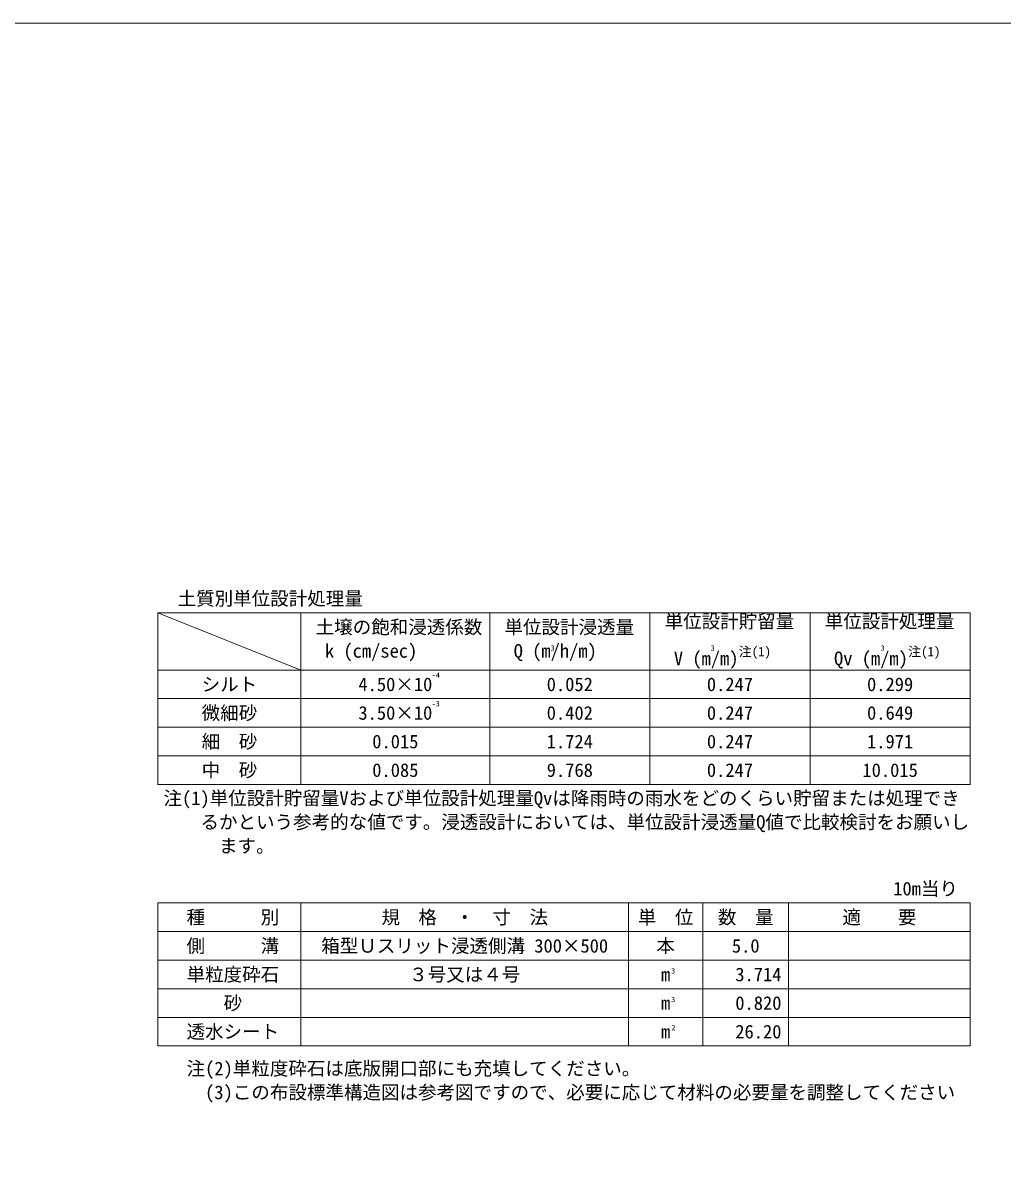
# Model space of a CAD drawing. Units: millimetres at full size, sheet at 1:20; details may follow other scales. Extents: x 0 to 23340, y -4498 to 8520.
# Drawn here: x 1724 to 3437, y 6506 to 8520 of the extents above; entities that cross this region are included whole.
import ezdxf
from ezdxf.enums import TextEntityAlignment as Align

# ---------------------------------------------------------------- set-up
doc = ezdxf.new("R2010")
doc.units = ezdxf.units.MM
doc.header["$LTSCALE"] = 20
doc.layers.add('0_2', color=7, linetype='Continuous', lineweight=13)
doc.layers.add('TITLE', color=7, linetype='Continuous', lineweight=13)
doc.styles.add('ＭＳ ゴシック', font='')
doc.styles.get('ＭＳ ゴシック').set_extended_font_data('MS Gothic')

msp = doc.modelspace()

# ---------------------------------------------------------------- linework, layer by layer
at = {"layer": 'TITLE'}
for p, q in [((2210.24, 7388.85), (1960.24, 7488.85)), ((2210.24, 7488.85), (2210.24, 7188.85)), ((2540.24, 7488.85), (2540.24, 7188.85)), ((2820.24, 7488.85), (2820.24, 7188.85)), ((3100.24, 7488.85), (3100.24, 7188.85)), ((1960.24, 7388.85), (3380.24, 7388.85)), ((1960.24, 7338.85), (3380.24, 7338.85)), ((1960.24, 7288.85), (3380.24, 7288.85)), ((1960.24, 7238.85), (3380.24, 7238.85)), ((2210.24, 6981.63), (2210.24, 6731.63)), ((2782.77, 6981.63), (2782.77, 6731.63)), ((2912.77, 6981.63), (2912.77, 6731.63)), ((3062.77, 6981.63), (3062.77, 6731.63)), ((1960.24, 6931.63), (3380.24, 6931.63)), ((1960.24, 6881.63), (3380.24, 6881.63)), ((1960.24, 6831.63), (3380.24, 6831.63)), ((1960.24, 6781.63), (3380.24, 6781.63))]:
    msp.add_line(p, q, dxfattribs=at)
at = {"layer": 'TITLE', "color": 2}
msp.add_lwpolyline([(0, 5680), (3890, 5680), (3890, 8520), (0, 8520)], close=True, dxfattribs=at)
at = {"layer": 'TITLE'}
for points in [[(1960.24, 7488.85), (3380.24, 7488.85), (3380.24, 7188.85), (1960.24, 7188.85)], [(1960.24, 6981.63), (3380.24, 6981.63), (3380.24, 6731.63), (1960.24, 6731.63)]]:
    msp.add_lwpolyline(points, close=True, dxfattribs=at)

# ---------------------------------------------------------------- texts
at = {"layer": '0_2', "style": 'ＭＳ ゴシック'}
for s, p in [('注(1)単位設計貯留量Vおよび単位設計処理量Qvは降雨時の雨水をどのくらい貯留または処理でき', (1969.84, 7176.66)), ('\u3000\u3000るかという参考的な値です。浸透設計においては、単位設計浸透量Q値で比較検討をお願いし', (1969.84, 7134.99)), ('\u3000\u3000\u3000ます。', (1969.84, 7093.32))]:
    msp.add_text(s, height=23.74, dxfattribs=at).set_placement(p, align=Align.TOP_LEFT)
at = {"layer": 'TITLE', "style": 'ＭＳ ゴシック'}
for s, p in [('土質別単位設計処理量', (1994.56, 7513.85)), ('種\u3000\u3000\u3000別', (2010.24, 6956.63)), ('側\u3000\u3000\u3000溝', (2010.24, 6906.63)), ('単粒度砕石', (2010.24, 6856.63)), ('透水シート', (2010.24, 6756.63))]:
    msp.add_text(s, height=23.74, dxfattribs=at).set_placement(p, align=Align.MIDDLE_LEFT)
for s, p in [('土壌の飽和浸透係数', (2235.96, 7475.87)), ('単位設計浸透量', (2565.96, 7475.87)), (' k (cm/sec)', (2235.96, 7434.2)), (' Q (m/h/m)', (2565.96, 7434.2)), ('注(2)単粒度砕石は底版開口部にも充填してください。', (2010.24, 6704.09)), ('\u3000(3)この布設標準構造図は参考図ですので、必要に応じて材料の必要量を調整してください', (2010.24, 6662.43))]:
    msp.add_text(s, height=23.74, dxfattribs=at).set_placement(p, align=Align.TOP_LEFT)
for s, height, p in [('単位設計貯留量', 23.74, (2845.96, 7455.11)), ('単位設計処理量', 23.74, (3125.96, 7455.11)), ('注(1)', 16.61, (2975.46, 7407.71)), ('注(1)', 16.61, (3271.64, 7407.71)), (' V (m/m)', 23.74, (2845.96, 7390.21)), (' Qv (m/m)', 23.74, (3125.96, 7390.21)), ('2', 9.49, (2857.84, 6756.05))]:
    msp.add_text(s, height=height, dxfattribs=at).set_placement(p, align=Align.BOTTOM_LEFT)
for s, height, p in [('3', 9.49, (2650.06, 7427.33)), ('3', 9.49, (2930.06, 7427.33)), ('3', 9.49, (3226.99, 7427.33)), ('シルト', 23.74, (2085.24, 7363.85)), ('4.50×10', 23.74, (2375.24, 7363.85)), ('-4', 9.494, (2445.85, 7380.02)), ('0.052', 23.74, (2680.24, 7363.85)), ('0.247', 23.74, (2960.24, 7363.85)), ('0.299', 23.74, (3240.24, 7363.85)), ('-3', 9.494, (2445.85, 7330.02)), ('微細砂', 23.74, (2085.24, 7313.85)), ('3.50×10', 23.74, (2375.24, 7313.85)), ('0.402', 23.74, (2680.24, 7313.85)), ('0.247', 23.74, (2960.24, 7313.85)), ('0.649', 23.74, (3240.24, 7313.85)), ('細\u3000砂', 23.74, (2085.24, 7263.85)), ('0.015', 23.74, (2375.24, 7263.85)), ('1.724', 23.74, (2680.24, 7263.85)), ('0.247', 23.74, (2960.24, 7263.85)), ('1.971', 23.74, (3240.24, 7263.85)), ('中\u3000砂', 23.74, (2085.24, 7213.85)), ('0.085', 23.74, (2375.24, 7213.85)), ('9.768', 23.74, (2680.24, 7213.85)), ('0.247', 23.74, (2960.24, 7213.85)), ('10.015', 23.74, (3240.24, 7213.85)), ('10m当り', 23.74, (3302.24, 7006.63)), ('規\u3000格\u3000・\u3000寸\u3000法', 23.74, (2496.5, 6956.63)), ('単\u3000位', 23.74, (2847.77, 6956.63)), ('数\u3000量', 23.74, (2987.77, 6956.63)), ('適\u3000\u3000要', 23.74, (3221.5, 6956.63)), ('箱型Ｕスリット浸透側溝 300×500', 23.74, (2496.5, 6906.63)), ('本', 23.74, (2847.77, 6906.63)), ('5.0', 23.74, (2987.77, 6906.63)), ('３号又は４号', 23.74, (2496.5, 6856.63)), ('m', 23.74, (2847.77, 6856.63)), ('3', 9.49, (2860.99, 6862.87)), ('砂', 23.74, (2091.25, 6806.63)), ('m', 23.74, (2847.77, 6806.63)), ('3', 9.49, (2860.99, 6812.87)), ('m', 23.74, (2847.77, 6756.63))]:
    msp.add_text(s, height=height, dxfattribs=at).set_placement(p, align=Align.MIDDLE_CENTER)
for s, p in [('3.714', (3050.3, 6856.63)), ('0.820', (3050.3, 6806.63)), ('26.20', (3050.3, 6756.63))]:
    msp.add_text(s, height=23.74, dxfattribs=at).set_placement(p, align=Align.MIDDLE_RIGHT)

doc.saveas('drawing.dxf')
